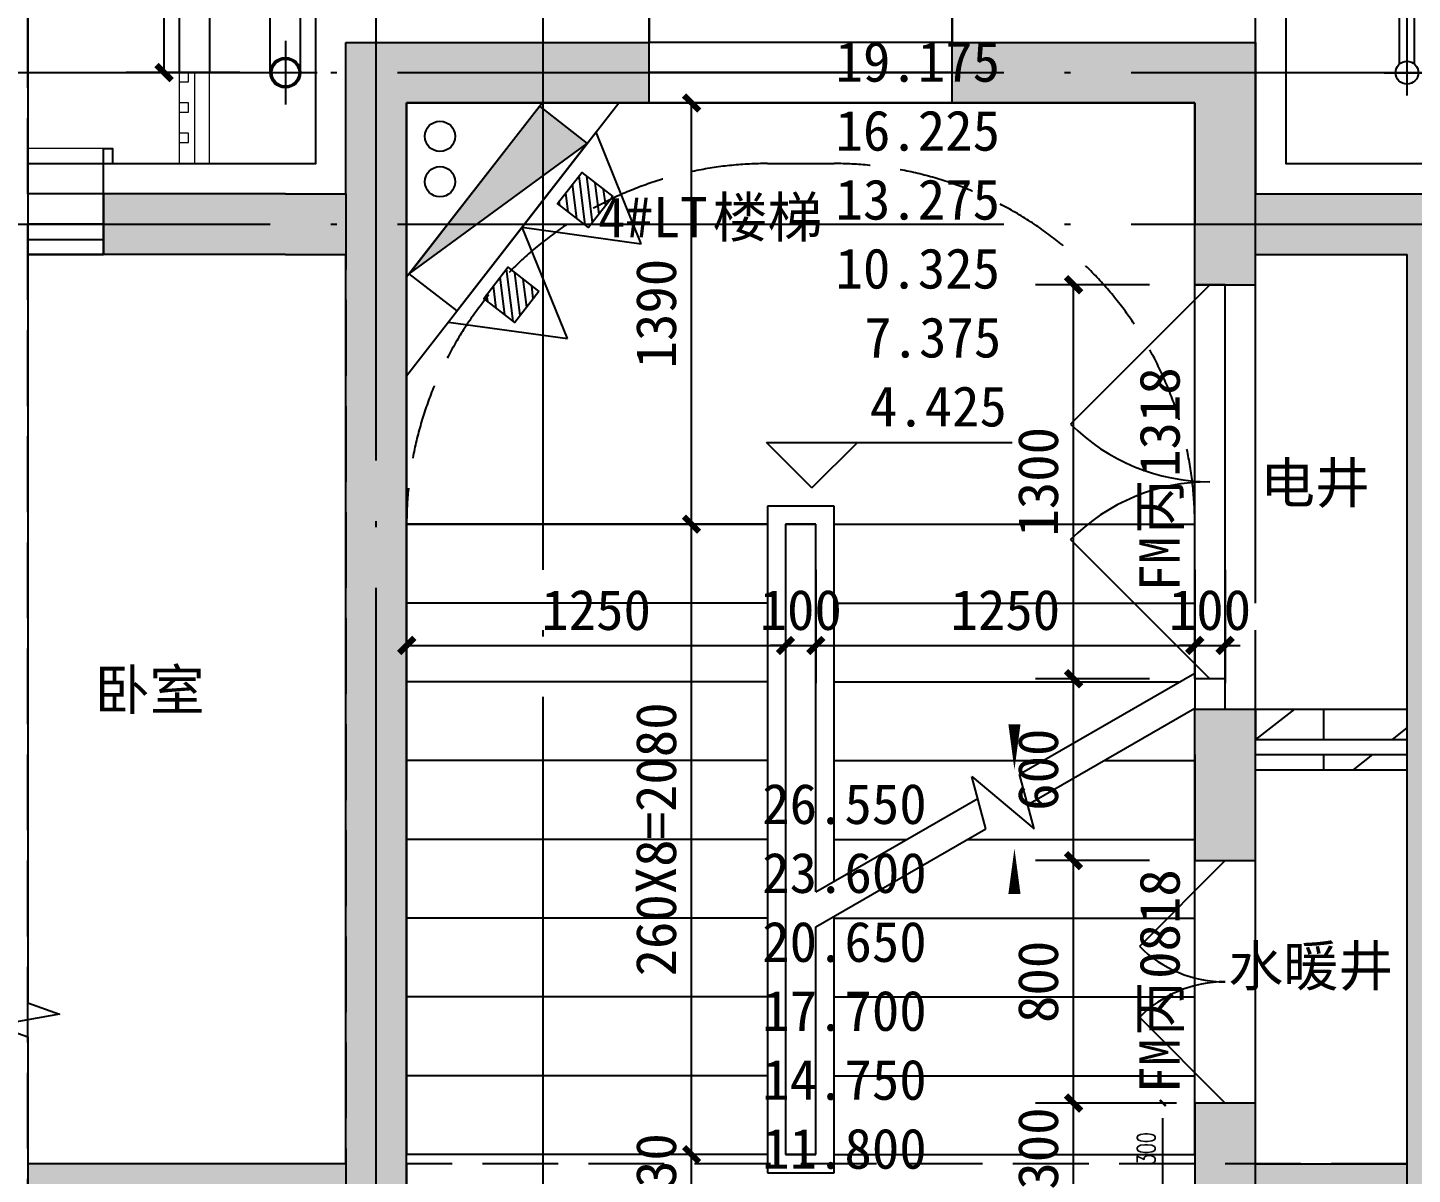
# Model space of a CAD drawing. Extents: x -10817 to 167545, y 26551 to 157048.
# Drawn here: x 78925 to 83492, y 50891 to 54675 of the extents above; entities that cross this region are included whole.
import ezdxf
from ezdxf.xclip import XClip

# ---------------------------------------------------------------- set-up
doc = ezdxf.new("R2010")
doc.units = 0
doc.header["$LTSCALE"] = 1000
doc.header["$MEASUREMENT"] = 0
doc.header["$XCLIPFRAME"] = 0
for name, pattern in [('125-核心筒-标准层$0$DASH', [0.35, 0.25, -0.1]), ('__DASH', [0.35, 0.25, -0.1]), ('DASH', [0.35, 0.25, -0.1]), ('DOTE', [2.42, 2, -0.2, 0.02, -0.2])]:
    doc.linetypes.add(name, pattern=pattern)
doc.layers.get('Defpoints').update_dxf_attribs({"color": 30, "linetype": 'DASH'})
for name, color, linetype in [('125-J-MC$0$A-DOOR', 51, 'Continuous'), ('125-J-MC$0$A-FLOR-HRAL', 71, 'Continuous'), ('125-J-MC$0$A-WALL-CONC', 9, 'Continuous'), ('125-J-MC$0$A-WALL-INSL', 241, 'Continuous'), ('125-墙体$0$125-墙体$0$A-COLU-CONC-HATC', 204, 'Continuous'), ('125-墙体$0$125-墙体$0$A-WALL-CONC', 9, 'Continuous'), ('125-核心筒-标准层$0$A-COLU-CONC-HATC', 204, 'Continuous'), ('125-核心筒-标准层$0$A-DOOR', 51, 'Continuous'), ('125-核心筒-标准层$0$A-FLOR-STRS', 51, 'Continuous'), ('125-核心筒-标准层$0$A-WALL-BLOK', 131, 'Continuous'), ('125-核心筒-标准层$0$A-WALL-CONC', 9, 'Continuous'), ('125-核心筒-标准层$0$A-WALL-INSL', 241, 'Continuous'), ('125-核心筒-标准层$0$EQUIP_消防', 7, 'Continuous'), ('125-核心筒-标准层$0$P-FIRE-FH', 1, 'Continuous'), ('3#-夹层$0$A-ANNO-LEVL', 3, 'Continuous'), ('3#-夹层$0$A-ANNO-TEXT', 7, 'Continuous'), ('3#楼J层线脚$0$A-00-HX-113-wall-01Y$0$HRAL', 31, 'Continuous'), ('A-ANNO-DIMS', 3, 'Continuous'), ('A-ANNO-DOTE', 10, 'DOTE'), ('A-ANNO-SYMB', 3, 'Continuous'), ('A-ANNO-TEXT', 7, 'Continuous'), ('A-DRAN-SYMB', 243, 'Continuous'), ('A-WALL-INSL', 241, 'Continuous')]:
    doc.layers.add(name, color=color, linetype=linetype)
for name, color, linetype, lineweight in [('125-核心筒-标准层$0$A-00-15-4#-PM-TF$0$00-装饰-剖', 241, 'Continuous', 5), ('125-核心筒-标准层$0$A-00-15-4#-PM-TF$0$00-装饰-看', 46, 'Continuous', 5), ('3#楼J层线脚$0$A-00-15-4#-PM-TF$0$00-装饰-看', 46, 'Continuous', 5)]:
    doc.layers.add(name, color=color, linetype=linetype, lineweight=lineweight)
doc.styles.add('125-核心筒-标准层$0$_TCH_DIM_T3', font='SIMPLEX', dxfattribs={"width": 0.705882, "bigfont": 'GBCBIG'})
doc.styles.add('3#-夹层$0$_TCH_DIM', font='')
doc.styles.add('3#-夹层$0$Standard', font='')
doc.styles.add('_TCH_DIM_T3', font='')
doc.styles.get("Standard").update_dxf_attribs({"font": ''})
doc.styles.get('3#-夹层$0$_TCH_DIM').set_extended_font_data('SimSun')
doc.styles.get('3#-夹层$0$Standard').set_extended_font_data('SimSun')
doc.styles.get('_TCH_DIM_T3').set_extended_font_data('SimSun')
doc.styles.get('Standard').set_extended_font_data('SimSun')
doc.dimstyles.new('125-核心筒-标准层$0$_TCH_ARCH&&20', dxfattribs={"dimtxt": 59.5, "dimasz": 20, "dimexe": 50, "dimexo": 60, "dimgap": 25.25, "dimtad": 1, "dimdec": 0, "dimzin": 0, "dimdsep": 46, "dimtxsty": '125-核心筒-标准层$0$_TCH_DIM_T3', "dimblk": '125-核心筒-标准层$0$_ArchTick', "dimcen": 0.09, "dimclrt": 7, "dimazin": 2, "dimtfac": 1, "dimtdec": 0, "dimtix": 1, "dimtmove": 2, "dimatfit": 3, "dimfxl": 50, "dimtolj": 1, "dimtzin": 0, "dimarcsym": 0})
doc.dimstyles.new('_TCH_ARCH&&50', dxfattribs={"dimtxt": 132.911392, "dimasz": 50, "dimexe": 125, "dimexo": 150, "dimgap": 50, "dimtad": 1, "dimdec": 0, "dimzin": 0, "dimdsep": 46, "dimtxsty": '_TCH_DIM_T3', "dimblk": 'ARCHTICK', "dimcen": 0.09, "dimclrt": 7, "dimazin": 2, "dimtfac": 1, "dimtdec": 0, "dimtix": 1, "dimtmove": 2, "dimatfit": 3, "dimfxl": 50, "dimtolj": 1, "dimtzin": 0, "dimarcsym": 0})
pattern_1 = [(0, (0, 0), (0, 350), []), (37.875, (400, 0), (-169.615, 218.077), []), (90, (400, 0), (-450, 3e-14), [])]

# ---------------------------------------------------------------- blocks, each defined once
blk = doc.blocks.new('125-J-MC$0$$TCHSYS$WIN2D')
for p, q in [((-0.5, 0.5), (0.5, 0.5)), ((-0.5, 0.5), (-0.5, -0.5)), ((0.5, 0.5), (0.5, -0.5)), ((0.5, 0.1667), (-0.5, 0.1667)), ((0.5, -0.1667), (-0.5, -0.1667)), ((-0.5, -0.5), (0.5, -0.5))]:
    blk.add_line(p, q)
blk = doc.blocks.new('125-J-MC')
at = {"layer": '125-J-MC$0$A-FLOR-HRAL'}
blk.add_lwpolyline([(6300, -50), (7800, -50), (7800, -100), (6300, -100)], close=True, dxfattribs=at)
at = {"layer": '125-J-MC$0$A-WALL-CONC'}
blk.add_line((7800, 100), (7800, -100), dxfattribs=at)
at = {"layer": '125-J-MC$0$A-WALL-INSL'}
blk.add_lwpolyline([(7800, 100), (7800, 200), (8050, 200)], dxfattribs=at)
at = {"layer": '125-J-MC$0$A-DOOR', "xscale": -1500.000000000437, "yscale": 300, "zscale": 300, "rotation": 180}
blk.add_blockref('125-J-MC$0$$TCHSYS$WIN2D', (7050, 50), dxfattribs=at)
blk = doc.blocks.new('125-墙体')
at = {"layer": '125-墙体$0$125-墙体$0$A-COLU-CONC-HATC'}
for points in [[(8400, -100), (8400, 100), (7800, 100), (7800, -100)], [(8600, -3100), (6950, -3100), (6950, -3300), (8600, -3300)]]:
    blk.add_hatch(color=256, dxfattribs=at).paths.add_polyline_path(points)
at = {"layer": '125-墙体$0$125-墙体$0$A-WALL-CONC'}
for p, q in [((8400, 100), (7800, 100)), ((8400, -100), (7800, -100)), ((8600, -3100), (6950, -3100))]:
    blk.add_line(p, q, dxfattribs=at)
at = {"layer": 'Defpoints'}
blk.add_lwpolyline([(8600, 100), (8600, -3300), (7850, -3300), (7850, -4700), (9150, -4700), (9150, -7200), (10350, -7200), (10350, -11200)], dxfattribs=at)
blk = doc.blocks.new('125-核心筒-标准层$0$2-4#标准层核心筒$0$$TwtSys$00000434')
for p, q in [((-0.5, 0.5), (-0.5, -0.5)), ((-0.5, -0.5), (0.5, 0.5)), ((0.5, 0.5), (-0.5, 0.5)), ((0.5, -0.5), (0.5, 0.5)), ((-0.5, -0.5), (0.5, -0.5))]:
    blk.add_line(p, q)
blk.add_solid([(0.5, -0.5), (0.5, 0.5), (-0.5, -0.5)])
blk = doc.blocks.new('125-核心筒-标准层$0$$DorLib2D$00000116')
at = {"color": 0}
for p, q in [((-0.5, 0), (-0.1464, 0.3536)), ((0.5, 0), (0.1464, 0.3536))]:
    blk.add_line(p, q, dxfattribs=at)
for centre, start, end in [((-0.5, 0), 0, 45), ((0.5, 0), 135, 180)]:
    blk.add_arc(centre, 0.5, start, end, dxfattribs=at)
blk = doc.blocks.new('125-核心筒-标准层$0$$TCHSYS$WIN2D')
for p, q in [((-0.5, 0.5), (0.5, 0.5)), ((-0.5, 0.5), (-0.5, -0.5)), ((0.5, 0.5), (0.5, -0.5)), ((0.5, 0.1667), (-0.5, 0.1667)), ((0.5, -0.1667), (-0.5, -0.1667)), ((-0.5, -0.5), (0.5, -0.5))]:
    blk.add_line(p, q)
blk = doc.blocks.new('125-核心筒-标准层$0$$ATTACHMENT$00000214')
h = blk.add_hatch()
h.set_pattern_fill('ANSI31', color=256, scale=200, style=0)
h.set_pattern_definition([(45, (-38543.802, -6842.639), (-17.67767, 17.67767), [])])
h.paths.add_polyline_path([(-64.9, 1.9), (64.9, 1.9), (64.9, -127.9), (-64.9, -127.9)])
for points in [[(0, 171.8), (-198.4, -171.8), (198.4, -171.8)], [(-64.9, 1.9), (64.9, 1.9), (64.9, -127.9), (-64.9, -127.9)]]:
    blk.add_lwpolyline(points, close=True)
blk = doc.blocks.new('125-核心筒-标准层$0$_ArchTick')
at = {"color": 0, "linetype": 'ByBlock', "const_width": 0.4}
blk.add_lwpolyline([(-0.5, -0.5), (0.5, 0.5)], dxfattribs=at)
blk = doc.blocks.new('*D1985')
at = {"layer": 'Defpoints', "color": 0, "lineweight": -2, "transparency": 16777216}
for p, q in [((890, 4200), (794.6, 4200)), ((844.6, 3900), (844.6, 4200)), ((890, 3900), (794.6, 3900))]:
    blk.add_line(p, q, dxfattribs=at)
at = {"layer": 'Defpoints', "color": 0, "transparency": 16777216}
for p in [(844.6, 4200), (950, 4200), (950, 3900)]:
    blk.add_point(p, dxfattribs=at)
at = {"layer": 'Defpoints', "color": 0, "lineweight": -2, "transparency": 16777216, "xscale": 20, "yscale": 20, "zscale": 20}
for p, rotation in [((844.6, 4200), 90), ((844.6, 3900), 270)]:
    blk.add_blockref('125-核心筒-标准层$0$_ArchTick', p, dxfattribs=dict(at, rotation=rotation))
at = {"layer": 'Defpoints', "color": 7, "transparency": 16777216, "insert": (789.6, 4050), "char_height": 59.5, "attachment_point": 5, "rotation": 90, "style": '125-核心筒-标准层$0$_TCH_DIM_T3'}
blk.add_mtext('\\A1;300', dxfattribs=at)
blk = doc.blocks.new('3#楼J层线脚')
at = {"layer": '3#楼J层线脚$0$A-00-15-4#-PM-TF$0$00-装饰-看', "color": 251}
blk.add_lwpolyline([(-2650, 7350), (-4150, 7350)], dxfattribs=at)
at = {"layer": '3#楼J层线脚$0$A-00-HX-113-wall-01Y$0$HRAL'}
blk.add_lwpolyline([(-2650, 7300), (-2650, 7350), (-2620, 7350), (-2620, 7300)], dxfattribs=at)
blk = doc.blocks.new('VGTRBGF')
at = {"layer": 'A-DRAN-SYMB', "linetype": 'DASH', "ltscale": 0.1}
for p, q in [((0, 100), (0, -100)), ((-100, 0), (100, 0))]:
    blk.add_line(p, q, dxfattribs=at)
for radius in [50, 45]:
    blk.add_circle((0, 0), radius, dxfattribs=at)
blk = doc.blocks.new('HYTHBGYT')
at = {"layer": 'A-WALL-INSL', "color": 2, "linetype": '__DASH'}
for points in [[(-50, 0), (-50, 650)], [(50, 0), (50, 650)]]:
    blk.add_lwpolyline(points, dxfattribs=at)
blk.add_blockref('VGTRBGF', (0, 650))
blk = doc.blocks.new('雨水管')
at = {"layer": 'A-DRAN-SYMB'}
for p, q in [((100, 105), (100, -105)), ((-5, 0), (205, 0))]:
    blk.add_line(p, q, dxfattribs=at)
for radius in [50, 45]:
    blk.add_circle((100, 0), radius, dxfattribs=at)
blk = doc.blocks.new('A$C105E6BD3')
at = {"layer": 'A-DRAN-SYMB'}
h = blk.add_hatch(dxfattribs=at)
h.set_pattern_fill('ANSI31', color=5, scale=5, angle=360, style=0)
h.set_pattern_definition([(45, (3432.766, -27402.858), (-5.61266, 5.61266), [])])
edge = h.paths.add_edge_path()
edge.add_arc((0, 1050), 25, 0, 360)
at = {"layer": 'A-DRAN-SYMB', "color": 5}
for p, q in [((0, 1125), (0, 37.5)), ((-75, 1050), (75, 1050)), ((0, 75), (0, -75)), ((-75, 0), (75, 0))]:
    blk.add_line(p, q, dxfattribs=at)
at = {"layer": 'A-DRAN-SYMB', "color": 5, "linetype": 'DASH'}
for p, q in [((-25, 28), (-25, 1050)), ((25, 28), (25, 1050))]:
    blk.add_line(p, q, dxfattribs=at)
at = {"layer": 'A-DRAN-SYMB', "color": 5}
for centre, radius in [((0, 1050), 25), ((0, 0), 37.5)]:
    blk.add_circle(centre, radius, dxfattribs=at)
blk = doc.blocks.new('A$C03167BA1')
for name, p in [('A$C105E6BD3', (1649.8, 7599.9)), ('HYTHBGYT', (-2050, 7600)), ('雨水管', (-2150, 7600)), ('雨水管', (1849.8, 7599.9))]:
    blk.add_blockref(name, p)
blk = doc.blocks.new('_ArchTick')
at = {"color": 0, "linetype": 'ByBlock', "const_width": 0.4}
blk.add_lwpolyline([(-0.5, -0.5), (0.5, 0.5)], dxfattribs=at)
blk = doc.blocks.new('*D508')
at = {"layer": 'A-ANNO-DIMS', "color": 0, "lineweight": -2, "transparency": 16777216}
for p, q in [((79625, 55176.3), (79250, 55176.3)), ((79375, 54526.3), (79375, 55176.3)), ((79625, 54526.3), (79250, 54526.3))]:
    blk.add_line(p, q, dxfattribs=at)
at = {"layer": 'Defpoints', "color": 0, "transparency": 16777216}
for p in [(79375, 55176.3), (79775, 55176.3), (79775, 54526.3)]:
    blk.add_point(p, dxfattribs=at)
at = {"layer": 'A-ANNO-DIMS', "color": 0, "lineweight": -2, "transparency": 16777216, "xscale": 50, "yscale": 50, "zscale": 50}
for p, rotation in [((79375, 55176.3), 90), ((79375, 54526.3), 270)]:
    blk.add_blockref('_ArchTick', p, dxfattribs=dict(at, rotation=rotation))
at = {"layer": 'A-ANNO-DIMS', "color": 7, "transparency": 16777216, "insert": (79258.6, 54851.3), "char_height": 132.91, "attachment_point": 5, "rotation": 90, "style": '_TCH_DIM_T3'}
blk.add_mtext('\\A1;650', dxfattribs=at)
blk = doc.blocks.new('*D719')
at = {"layer": 'A-ANNO-DIMS', "color": 0, "lineweight": -2, "transparency": 16777216}
for p, q in [((80175, 52886.3), (80175, 52511.3)), ((81425, 52886.3), (81425, 52511.3)), ((80175, 52636.3), (81425, 52636.3))]:
    blk.add_line(p, q, dxfattribs=at)
at = {"layer": 'Defpoints', "color": 0, "transparency": 16777216}
for p in [(80175, 53036.3), (81425, 53036.3), (81425, 52636.3)]:
    blk.add_point(p, dxfattribs=at)
at = {"layer": 'A-ANNO-DIMS', "color": 0, "lineweight": -2, "transparency": 16777216, "xscale": 50, "yscale": 50, "zscale": 50, "rotation": 180}
blk.add_blockref('_ArchTick', (80175, 52636.3), dxfattribs=at)
at = {"layer": 'A-ANNO-DIMS', "color": 0, "lineweight": -2, "transparency": 16777216, "xscale": 50, "yscale": 50, "zscale": 50}
blk.add_blockref('_ArchTick', (81425, 52636.3), dxfattribs=at)
at = {"layer": 'A-ANNO-DIMS', "color": 7, "transparency": 16777216, "insert": (80800, 52752.7), "char_height": 132.91, "attachment_point": 5, "style": '_TCH_DIM_T3'}
blk.add_mtext('\\A1;1250', dxfattribs=at)
blk = doc.blocks.new('*D720')
at = {"layer": 'A-ANNO-DIMS', "color": 0, "lineweight": -2, "transparency": 16777216}
for p, q in [((81425, 52886.3), (81425, 52511.3)), ((81525, 52886.3), (81525, 52511.3)), ((81425, 52636.3), (81375, 52636.3)), ((81425, 52636.3), (81525, 52636.3)), ((81525, 52636.3), (81575, 52636.3))]:
    blk.add_line(p, q, dxfattribs=at)
at = {"layer": 'Defpoints', "color": 0, "transparency": 16777216}
for p in [(81425, 53036.3), (81525, 53036.3), (81525, 52636.3)]:
    blk.add_point(p, dxfattribs=at)
at = {"layer": 'A-ANNO-DIMS', "color": 0, "lineweight": -2, "transparency": 16777216, "xscale": 50, "yscale": 50, "zscale": 50}
blk.add_blockref('_ArchTick', (81425, 52636.3), dxfattribs=at)
at = {"layer": 'A-ANNO-DIMS', "color": 0, "lineweight": -2, "transparency": 16777216, "xscale": 50, "yscale": 50, "zscale": 50, "rotation": 180}
blk.add_blockref('_ArchTick', (81525, 52636.3), dxfattribs=at)
at = {"layer": 'A-ANNO-DIMS', "color": 7, "transparency": 16777216, "insert": (81475, 52752.7), "char_height": 132.91, "attachment_point": 5, "style": '_TCH_DIM_T3'}
blk.add_mtext('\\A1;100', dxfattribs=at)
blk = doc.blocks.new('*D721')
at = {"layer": 'A-ANNO-DIMS', "color": 0, "lineweight": -2, "transparency": 16777216}
for p, q in [((81525, 52886.3), (81525, 52511.3)), ((82775, 52886.3), (82775, 52511.3)), ((81525, 52636.3), (82775, 52636.3))]:
    blk.add_line(p, q, dxfattribs=at)
at = {"layer": 'Defpoints', "color": 0, "transparency": 16777216}
for p in [(81525, 53036.3), (82775, 53036.3), (82775, 52636.3)]:
    blk.add_point(p, dxfattribs=at)
at = {"layer": 'A-ANNO-DIMS', "color": 0, "lineweight": -2, "transparency": 16777216, "xscale": 50, "yscale": 50, "zscale": 50, "rotation": 180}
blk.add_blockref('_ArchTick', (81525, 52636.3), dxfattribs=at)
at = {"layer": 'A-ANNO-DIMS', "color": 0, "lineweight": -2, "transparency": 16777216, "xscale": 50, "yscale": 50, "zscale": 50}
blk.add_blockref('_ArchTick', (82775, 52636.3), dxfattribs=at)
at = {"layer": 'A-ANNO-DIMS', "color": 7, "transparency": 16777216, "insert": (82150, 52752.7), "char_height": 132.91, "attachment_point": 5, "style": '_TCH_DIM_T3'}
blk.add_mtext('\\A1;1250', dxfattribs=at)
blk = doc.blocks.new('*D722')
at = {"layer": 'A-ANNO-DIMS', "color": 0, "lineweight": -2, "transparency": 16777216}
for p, q in [((82775, 52886.3), (82775, 52511.3)), ((82875, 52886.3), (82875, 52511.3)), ((82775, 52636.3), (82725, 52636.3)), ((82775, 52636.3), (82875, 52636.3)), ((82875, 52636.3), (82925, 52636.3))]:
    blk.add_line(p, q, dxfattribs=at)
at = {"layer": 'Defpoints', "color": 0, "transparency": 16777216}
for p in [(82775, 53036.3), (82875, 53036.3), (82875, 52636.3)]:
    blk.add_point(p, dxfattribs=at)
at = {"layer": 'A-ANNO-DIMS', "color": 0, "lineweight": -2, "transparency": 16777216, "xscale": 50, "yscale": 50, "zscale": 50}
blk.add_blockref('_ArchTick', (82775, 52636.3), dxfattribs=at)
at = {"layer": 'A-ANNO-DIMS', "color": 0, "lineweight": -2, "transparency": 16777216, "xscale": 50, "yscale": 50, "zscale": 50, "rotation": 180}
blk.add_blockref('_ArchTick', (82875, 52636.3), dxfattribs=at)
at = {"layer": 'A-ANNO-DIMS', "color": 7, "transparency": 16777216, "insert": (82825, 52752.7), "char_height": 132.91, "attachment_point": 5, "style": '_TCH_DIM_T3'}
blk.add_mtext('\\A1;100', dxfattribs=at)
blk = doc.blocks.new('*D735')
at = {"layer": 'A-ANNO-DIMS', "color": 0, "lineweight": -2, "transparency": 16777216}
for p, q in [((81115, 50956.3), (81115, 51006.3)), ((81365, 50956.3), (80990, 50956.3)), ((81115, 50826.3), (81115, 50956.3)), ((81365, 50826.3), (80990, 50826.3)), ((81115, 50826.3), (81115, 50776.3))]:
    blk.add_line(p, q, dxfattribs=at)
at = {"layer": 'Defpoints', "color": 0, "transparency": 16777216}
for p in [(81115, 50956.3), (81515, 50956.3), (81515, 50826.3)]:
    blk.add_point(p, dxfattribs=at)
at = {"layer": 'A-ANNO-DIMS', "color": 0, "lineweight": -2, "transparency": 16777216, "xscale": 50, "yscale": 50, "zscale": 50}
for p, rotation in [((81115, 50956.3), 270), ((81115, 50826.3), 90)]:
    blk.add_blockref('_ArchTick', p, dxfattribs=dict(at, rotation=rotation))
at = {"layer": 'A-ANNO-DIMS', "color": 7, "transparency": 16777216, "insert": (80998.5, 50891.3), "char_height": 132.91, "attachment_point": 5, "rotation": 90, "style": '_TCH_DIM_T3'}
blk.add_mtext('\\A1;130', dxfattribs=at)
blk = doc.blocks.new('*D736')
at = {"layer": 'A-ANNO-DIMS', "color": 0, "lineweight": -2, "transparency": 16777216}
for p, q in [((81365, 53036.3), (80990, 53036.3)), ((81115, 50956.3), (81115, 53036.3)), ((81365, 50956.3), (80990, 50956.3))]:
    blk.add_line(p, q, dxfattribs=at)
at = {"layer": 'Defpoints', "color": 0, "transparency": 16777216}
for p in [(81115, 53036.3), (81515, 53036.3), (81515, 50956.3)]:
    blk.add_point(p, dxfattribs=at)
at = {"layer": 'A-ANNO-DIMS', "color": 0, "lineweight": -2, "transparency": 16777216, "xscale": 50, "yscale": 50, "zscale": 50}
for p, rotation in [((81115, 53036.3), 90), ((81115, 50956.3), 270)]:
    blk.add_blockref('_ArchTick', p, dxfattribs=dict(at, rotation=rotation))
at = {"layer": 'A-ANNO-DIMS', "color": 7, "transparency": 16777216, "insert": (80998.5, 51996.3), "char_height": 132.911, "attachment_point": 5, "rotation": 90, "style": '_TCH_DIM_T3'}
blk.add_mtext('\\A1;260X8=2080', dxfattribs=at)
blk = doc.blocks.new('*D737')
at = {"layer": 'A-ANNO-DIMS', "color": 0, "lineweight": -2, "transparency": 16777216}
for p, q in [((81365, 54426.3), (80990, 54426.3)), ((81115, 53036.3), (81115, 54426.3)), ((81365, 53036.3), (80990, 53036.3))]:
    blk.add_line(p, q, dxfattribs=at)
at = {"layer": 'Defpoints', "color": 0, "transparency": 16777216}
for p in [(81115, 54426.3), (81515, 54426.3), (81515, 53036.3)]:
    blk.add_point(p, dxfattribs=at)
at = {"layer": 'A-ANNO-DIMS', "color": 0, "lineweight": -2, "transparency": 16777216, "xscale": 50, "yscale": 50, "zscale": 50}
for p, rotation in [((81115, 54426.3), 90), ((81115, 53036.3), 270)]:
    blk.add_blockref('_ArchTick', p, dxfattribs=dict(at, rotation=rotation))
at = {"layer": 'A-ANNO-DIMS', "color": 7, "transparency": 16777216, "insert": (80998.5, 53731.3), "char_height": 132.91, "attachment_point": 5, "rotation": 90, "style": '_TCH_DIM_T3'}
blk.add_mtext('\\A1;1390', dxfattribs=at)
blk = doc.blocks.new('*D923')
at = {"layer": 'A-ANNO-DIMS', "color": 0, "lineweight": -2, "transparency": 16777216}
for p, q in [((82625, 53826.3), (82250, 53826.3)), ((82375, 52526.3), (82375, 53826.3)), ((82625, 52526.3), (82250, 52526.3))]:
    blk.add_line(p, q, dxfattribs=at)
at = {"layer": 'Defpoints', "color": 0, "transparency": 16777216}
for p in [(82375, 53826.3), (82775, 53826.3), (82775, 52526.3)]:
    blk.add_point(p, dxfattribs=at)
at = {"layer": 'A-ANNO-DIMS', "color": 0, "lineweight": -2, "transparency": 16777216, "xscale": 50, "yscale": 50, "zscale": 50}
for p, rotation in [((82375, 53826.3), 90), ((82375, 52526.3), 270)]:
    blk.add_blockref('_ArchTick', p, dxfattribs=dict(at, rotation=rotation))
at = {"layer": 'A-ANNO-DIMS', "color": 7, "transparency": 16777216, "insert": (82258.5, 53176.3), "char_height": 132.91, "attachment_point": 5, "rotation": 90, "style": '_TCH_DIM_T3'}
blk.add_mtext('\\A1;1300', dxfattribs=at)
blk = doc.blocks.new('*D924')
at = {"layer": 'A-ANNO-DIMS', "color": 0, "lineweight": -2, "transparency": 16777216}
for p, q in [((82625, 52526.3), (82250, 52526.3)), ((82375, 51926.3), (82375, 52526.3)), ((82625, 51926.3), (82250, 51926.3))]:
    blk.add_line(p, q, dxfattribs=at)
at = {"layer": 'Defpoints', "color": 0, "transparency": 16777216}
for p in [(82375, 52526.3), (82775, 52526.3), (82775, 51926.3)]:
    blk.add_point(p, dxfattribs=at)
at = {"layer": 'A-ANNO-DIMS', "color": 0, "lineweight": -2, "transparency": 16777216, "xscale": 50, "yscale": 50, "zscale": 50}
for p, rotation in [((82375, 52526.3), 90), ((82375, 51926.3), 270)]:
    blk.add_blockref('_ArchTick', p, dxfattribs=dict(at, rotation=rotation))
at = {"layer": 'A-ANNO-DIMS', "color": 7, "transparency": 16777216, "insert": (82258.5, 52226.3), "char_height": 132.91, "attachment_point": 5, "rotation": 90, "style": '_TCH_DIM_T3'}
blk.add_mtext('\\A1;600', dxfattribs=at)
blk = doc.blocks.new('*D925')
at = {"layer": 'A-ANNO-DIMS', "color": 0, "lineweight": -2, "transparency": 16777216}
for p, q in [((82625, 51926.3), (82250, 51926.3)), ((82375, 51126.3), (82375, 51926.3)), ((82625, 51126.3), (82250, 51126.3))]:
    blk.add_line(p, q, dxfattribs=at)
at = {"layer": 'Defpoints', "color": 0, "transparency": 16777216}
for p in [(82375, 51926.3), (82775, 51926.3), (82775, 51126.3)]:
    blk.add_point(p, dxfattribs=at)
at = {"layer": 'A-ANNO-DIMS', "color": 0, "lineweight": -2, "transparency": 16777216, "xscale": 50, "yscale": 50, "zscale": 50}
for p, rotation in [((82375, 51926.3), 90), ((82375, 51126.3), 270)]:
    blk.add_blockref('_ArchTick', p, dxfattribs=dict(at, rotation=rotation))
at = {"layer": 'A-ANNO-DIMS', "color": 7, "transparency": 16777216, "insert": (82258.5, 51526.3), "char_height": 132.91, "attachment_point": 5, "rotation": 90, "style": '_TCH_DIM_T3'}
blk.add_mtext('\\A1;800', dxfattribs=at)
blk = doc.blocks.new('*D926')
at = {"layer": 'A-ANNO-DIMS', "color": 0, "lineweight": -2, "transparency": 16777216}
for p, q in [((82375, 51126.3), (82375, 51176.3)), ((82625, 51126.3), (82250, 51126.3)), ((82375, 50826.3), (82375, 51126.3)), ((82625, 50826.3), (82250, 50826.3)), ((82375, 50826.3), (82375, 50776.3))]:
    blk.add_line(p, q, dxfattribs=at)
at = {"layer": 'Defpoints', "color": 0, "transparency": 16777216}
for p in [(82375, 51126.3), (82775, 51126.3), (82775, 50826.3)]:
    blk.add_point(p, dxfattribs=at)
at = {"layer": 'A-ANNO-DIMS', "color": 0, "lineweight": -2, "transparency": 16777216, "xscale": 50, "yscale": 50, "zscale": 50}
for p, rotation in [((82375, 51126.3), 270), ((82375, 50826.3), 90)]:
    blk.add_blockref('_ArchTick', p, dxfattribs=dict(at, rotation=rotation))
at = {"layer": 'A-ANNO-DIMS', "color": 7, "transparency": 16777216, "insert": (82258.5, 50976.3), "char_height": 132.91, "attachment_point": 5, "rotation": 90, "style": '_TCH_DIM_T3'}
blk.add_mtext('\\A1;300', dxfattribs=at)
blk = doc.blocks.new('125-核心筒-标准层')
at = {"layer": '125-核心筒-标准层$0$A-COLU-CONC-HATC'}
for points in [[(-1850, 7700), (-1650, 7500), (-998.9, 7500), (-998.9, 7700)], [(-1783.3, 7100), (-1650, 7100), (-1650, 7500), (-1850, 7700), (-1850, 7200)], [(-998.9, 7700), (-998.9, 7500), (-850, 7500), (-850, 7700)], [(150, 7700), (150, 7500), (950, 7500), (1150, 7700)], [(1150, 7700), (950, 7500), (950, 7100), (1083.3, 7100), (1150, 7200)], [(-2050, 7200), (-2050, 7000), (-1850, 7000), (-1783.3, 7100), (-1850, 7200)], [(1083.3, 7100), (1150, 7000), (1650, 7000), (1749.8, 7100), (1750, 7200), (1150, 7200)], [(-1850, 6634.3), (-1650, 6634.3), (-1650, 7100), (-1783.3, 7100), (-1850, 7000)], [(1150, 6900), (1150, 7000), (1083.3, 7100), (950, 7100), (950, 6900)], [(1650, 5500), (1850, 5500), (1850, 7000), (1749.8, 7100), (1650, 7000)], [(-1850, 4000), (-1650, 3800), (-1650, 6634.3), (-1850, 6634.3)], [(950, 5350), (1150, 5350), (1150, 5500), (950, 5500)], [(1650, 5350), (1850, 5350), (1850, 5500), (1650, 5500)], [(950, 5350), (950, 5000), (1150, 5000), (1150, 5350)], [(1750, 3933.3), (1850, 4000), (1850, 5350), (1650, 5350), (1650, 4000)], [(1150, 4000), (1150, 4200), (950, 4200), (950, 3800)], [(-1850, 4000), (-1850, 3800), (-1650, 3800)], [(1150, 4000), (950, 3800), (1750, 3800), (1750, 3933.3), (1650, 4000)]]:
    blk.add_hatch(color=256, dxfattribs=at).paths.add_polyline_path(points)
h = blk.add_hatch(dxfattribs=at)
h.set_pattern_fill('空心砖', color=256, scale=100, style=0)
h.set_pattern_definition(pattern_1)
h.paths.add_polyline_path([(1150, 5400), (1650, 5400), (1650, 5500), (1150, 5500)])
h = blk.add_hatch(dxfattribs=at)
h.set_pattern_fill('空心砖', color=256, scale=100, style=0)
h.set_pattern_definition(pattern_1)
h.paths.add_polyline_path([(1150, 5350), (1150, 5300), (1650, 5300), (1650, 5350)])
for centre in [(-1540, 7390), (-1540, 7240)]:
    blk.add_circle(centre, 50)
at = {"layer": '125-核心筒-标准层$0$A-00-15-4#-PM-TF$0$00-装饰-剖'}
for points in [[(-2370, 7570), (-2370, 7600), (-2400, 7600), (-2400, 7570)], [(-2370, 7470), (-2370, 7500), (-2400, 7500), (-2400, 7470)], [(-2370, 7370), (-2370, 7400), (-2400, 7400), (-2400, 7370)]]:
    blk.add_lwpolyline(points, close=True, dxfattribs=at)
at = {"layer": '125-核心筒-标准层$0$A-00-15-4#-PM-TF$0$00-装饰-看', "color": 251}
for points in [[(-2300, 7300), (-2300, 8750), (2200, 8749.3), (2200, 7300)], [(-2400, 7600), (-2400, 7300)], [(-2350, 7600), (-2350, 7300)]]:
    blk.add_lwpolyline(points, dxfattribs=at)
at = {"layer": '125-核心筒-标准层$0$A-DOOR'}
for p, q in [((950, 5600), (950, 6900)), ((1050, 5600), (1050, 6900)), ((950, 4200), (950, 5000)), ((1150, 4200), (1150, 5000))]:
    blk.add_line(p, q, dxfattribs=at)
at = {"layer": '125-核心筒-标准层$0$A-FLOR-STRS'}
for p, q in [((950, 7500), (-1650, 7500)), ((-1650, 7500), (-1650, 6110)), ((950, 6110), (950, 7500)), ((-240, 6170), (-460, 6170)), ((-460, 6170), (-460, 3970)), ((-240, 4931.5), (-240, 6170)), ((-1650, 6110), (-1650, 4030)), ((-460, 6110), (-1650, 6110)), ((-1650, 6110), (-460, 6110)), ((-400, 6110), (-400, 4030)), ((-300, 6110), (-400, 6110)), ((-400, 6110), (-400, 4030)), ((-400, 6110), (-300, 6110)), ((-300, 4896.9), (-300, 6110)), ((-300, 4896.9), (-300, 6110)), ((-240, 6110), (950, 6110)), ((-240, 6110), (950, 6110)), ((950, 5618.6), (950, 6110)), ((-460, 5850), (-1650, 5850)), ((-240, 5850), (950, 5850)), ((372.1, 5284.9), (950, 5618.6)), ((-460, 5590), (-1650, 5590)), ((-240, 5590), (900.5, 5590)), ((398.9, 5184.9), (950, 5503.1)), ((950, 4030), (950, 5503.1)), ((-460, 5330), (-1650, 5330)), ((-240, 5330), (450.2, 5330)), ((650.2, 5330), (950, 5330)), ((260.6, 5105.1), (214.4, 5277.4)), ((214.4, 5277.4), (420.5, 5104.5)), ((420.5, 5104.5), (372.1, 5284.9)), ((-300, 4896.9), (233.8, 5205.1)), ((-460, 5070), (-1650, 5070)), ((-300, 4781.4), (260.6, 5105.1)), ((-240, 5070), (-0.2, 5070)), ((199.8, 5070), (950, 5070)), ((-460, 4810), (-1650, 4810)), ((-240, 3970), (-240, 4816.1)), ((-240, 4810), (950, 4810)), ((-300, 4030), (-300, 4781.4)), ((-300, 4030), (-300, 4781.4)), ((-460, 4550), (-1650, 4550)), ((-240, 4550), (950, 4550)), ((-460, 4290), (-1650, 4290)), ((-240, 4290), (950, 4290)), ((-460, 4030), (-1650, 4030)), ((-400, 4030), (-300, 4030)), ((-300, 4030), (-400, 4030)), ((-240, 4030), (950, 4030)), ((-460, 3970), (-240, 3970))]:
    blk.add_line(p, q, dxfattribs=at)
at = {"layer": '125-核心筒-标准层$0$A-FLOR-STRS', "linetype": '125-核心筒-标准层$0$DASH'}
blk.add_lwpolyline([(-1650, 6110, -0.414214), (-460, 7300), (-240, 7300, -0.414214), (950, 6110)], format="xyb", dxfattribs=at)
blk.add_lwpolyline([(1150, 5500), (1150, 6900)], dxfattribs=at)
at = {"layer": '125-核心筒-标准层$0$A-WALL-BLOK'}
for p, q in [((-2400, 8850), (-2400, 7600)), ((-2300, 8750), (-2300, 7600)), ((-2300, 7600), (-2400, 7600)), ((-1650, 6925.8), (-1203.4, 7500)), ((-1650, 6600), (-950, 7500)), ((1050, 6900), (950, 6900)), ((1050, 5600), (950, 5600)), ((950, 5600), (950, 5500)), ((1050, 5500), (1050, 5600)), ((1150, 5500), (1650, 5500)), ((1150, 5500), (1150, 5400)), ((1150, 5400), (1650, 5400)), ((1150, 5350), (1650, 5350)), ((1150, 5300), (1650, 5300))]:
    blk.add_line(p, q, dxfattribs=at)
at = {"layer": '125-核心筒-标准层$0$A-WALL-CONC'}
for p, q in [((-1850, 7700), (-998.9, 7700)), ((-1850, 7200), (-1850, 7700)), ((-998.9, 7700), (-850, 7700)), ((-850, 7500), (-850, 7700)), ((150, 7700), (1150, 7700)), ((150, 7500), (150, 7700)), ((1150, 7700), (1150, 7200)), ((-1650, 7500), (-998.9, 7500)), ((-1650, 7100), (-1650, 7500)), ((-998.9, 7500), (-850, 7500)), ((150, 7500), (950, 7500)), ((950, 7500), (950, 7100)), ((-2050, 7200), (-1850, 7200)), ((1150, 7200), (1750, 7200)), ((-1650, 6634.3), (-1650, 7100)), ((950, 6900), (950, 7100)), ((-2050, 7000), (-1850, 7000)), ((-1850, 6634.3), (-1850, 7000)), ((1150, 7000), (1650, 7000)), ((1150, 6900), (1150, 7000)), ((1650, 5500), (1650, 7000)), ((950, 6900), (1150, 6900)), ((-1850, 4000), (-1850, 6634.3)), ((-1650, 3800), (-1650, 6634.3)), ((950, 5350), (950, 5500)), ((950, 5500), (1150, 5500)), ((1150, 5350), (1150, 5500)), ((1650, 5350), (1650, 5500)), ((950, 5350), (950, 5000)), ((1150, 5000), (1150, 5350)), ((1650, 4000), (1650, 5350)), ((950, 5000), (1150, 5000)), ((1150, 4200), (950, 4200)), ((950, 4200), (950, 3800)), ((1150, 4000), (1150, 4200)), ((-1850, 4000), (-1850, 4000)), ((1150, 4000), (1650, 4000))]:
    blk.add_line(p, q, dxfattribs=at)
at = {"layer": '125-核心筒-标准层$0$A-WALL-INSL'}
for p, q in [((-850, 7800), (-850, 7700)), ((150, 7800), (150, 7700))]:
    blk.add_line(p, q, dxfattribs=at)
for points in [[(-2400, 7300), (-1950, 7300), (-1950, 7800), (-850, 7800), (-850, 7700)], [(150, 7700), (150, 7800), (1250, 7800), (1250, 7300), (1850, 7300)]]:
    blk.add_lwpolyline(points, dxfattribs=at)
at = {"layer": 'Defpoints'}
blk.add_lwpolyline([(-1650, 3800), (1650, 3800), (1650, 4000), (-1650, 4000)], close=True, dxfattribs=at)
at = {"layer": '125-核心筒-标准层$0$A-DOOR', "xscale": 1000, "yscale": -300, "zscale": 300}
blk.add_blockref('125-核心筒-标准层$0$$TCHSYS$WIN2D', (-350, 7650), dxfattribs=at)
at = {"layer": '125-核心筒-标准层$0$A-DOOR', "rotation": 90}
for p, xscale, yscale, zscale in [((1000, 6250), 1300, 1300, 100), ((1050, 4600), 800, 800, 200)]:
    blk.add_blockref('125-核心筒-标准层$0$$DorLib2D$00000116', p, dxfattribs=dict(at, xscale=xscale, yscale=yscale, zscale=zscale))
at = {"layer": '125-核心筒-标准层$0$EQUIP_消防', "linetype": 'ByBlock', "rotation": 232.1250163566028}
for p in [(-1011.4, 7141.2), (-1255, 6828)]:
    blk.add_blockref('125-核心筒-标准层$0$$ATTACHMENT$00000214', p, dxfattribs=at)
at = {"layer": '125-核心筒-标准层$0$P-FIRE-FH', "extrusion": (0, 0, -1), "xscale": 699.9999999999999, "yscale": 199.9999999999998, "zscale": -699.9999999999999, "rotation": 127.8749836433972}
blk.add_blockref('125-核心筒-标准层$0$2-4#标准层核心筒$0$$TwtSys$00000434', (1347.8, 7151.5), dxfattribs=at)
at = {"layer": 'Defpoints'}
dim = blk.add_aligned_dim(p1=(950, 3900), p2=(950, 4200), distance=105.4, dimstyle='125-核心筒-标准层$0$_TCH_ARCH&&20', dxfattribs=at)
dim.commit()
dim.dimension.update_dxf_attribs({"geometry": '*D1985', "text_midpoint": (789.6, 4050)})

msp = doc.modelspace()

# ---------------------------------------------------------------- linework, layer by layer
at = {"layer": '3#-夹层$0$A-ANNO-LEVL'}
for p, q in [((81511.8, 53156.4), (81361.8, 53306.4)), ((81361.8, 53306.4), (82172, 53306.4)), ((81511.8, 53156.4), (81661.8, 53306.4))]:
    msp.add_line(p, q, dxfattribs=at)
at = {"layer": 'A-ANNO-DOTE'}
for points in [[(80075, 50826.3), (80075, 57576.2)], [(80625, 45626.3), (80625, 57576.2)], [(82975, 45626.3), (82975, 57576.2)], [(77725, 54526.3), (85925, 54526.3)], [(77725, 54026.3), (85925, 54026.3)]]:
    msp.add_lwpolyline(points, dxfattribs=at)
at = {"layer": 'A-ANNO-SYMB'}
msp.add_lwpolyline([(78925, 56376.2), (78925, 51457.5), (79030, 51419.3), (78820, 51382.2), (78925, 51345), (78925, 46426.3)], dxfattribs=at)
for points in [[(80770, 50926.3, 0, 0, 0), (80770, 53406.3, 0, 0, 0), (82180, 53406.3, 0, 0, 0), (82180, 52226.3, 0, 40, 0), (82180, 52376.3, 0, 0, 0)], [(82180, 50926.3, 0, 0, 0), (82180, 51966.3, 0, 40, 0), (82180, 51816.3, 0, 0, 0)]]:
    msp.add_lwpolyline(points, format="xyseb", dxfattribs=at)
at = {"layer": 'Defpoints'}
msp.add_lwpolyline([(78925, 56376.2), (84725, 56376.2), (84725, 46426.3), (78925, 46426.3)], close=True, dxfattribs=at)

# ---------------------------------------------------------------- block references
ref = msp.add_blockref('3#楼J层线脚', (81825, 46926.3))
XClip(ref).set_block_clipping_path([(-2900, -500), (2900.0014598187, 9449.9707164793)])
ref = msp.add_blockref('125-核心筒-标准层', (81825, 46926.3))
XClip(ref).set_block_clipping_path([(-2900, -500), (2900.0014598187, 9449.9707164793)])
msp.add_blockref('A$C03167BA1', (81825, 46926.3))
ref = msp.add_blockref('125-墙体', (71375, 54026.3))
XClip(ref).set_block_clipping_path([(7550, -7600), (13350.0014598187, 2349.9707164793)])
ref = msp.add_blockref('125-J-MC', (71375, 54026.3))
XClip(ref).set_block_clipping_path([(7550, -7600), (13350.0014598187, 2349.9707164793)])

# ---------------------------------------------------------------- texts
at = {"layer": '3#-夹层$0$A-ANNO-TEXT', "color": 7, "style": '3#-夹层$0$_TCH_DIM'}
for s, p in [('19.175', (81589.9, 54496.4)), ('16.225', (81589.9, 54268.9)), ('13.275', (81589.9, 54041.4)), ('10.325', (81589.9, 53813.9)), ('7.375', (81684.4, 53586.4)), ('4.425', (81702.9, 53358.9)), ('26.550', (81348, 52047.1)), ('23.600', (81348, 51819.6)), ('20.650', (81348, 51592.1)), ('17.700', (81348, 51364.6)), ('14.750', (81348, 51137.1)), ('11.800', (81348, 50909.6))]:
    msp.add_text(s, height=132.91, dxfattribs=at).set_placement(p)
at = {"layer": '3#-夹层$0$A-ANNO-TEXT', "style": '3#-夹层$0$Standard'}
for s, p in [('楼梯', (81184.4, 53982.8)), ('4#LT', (80806.3, 53982.8)), ('卧室', (79145.9, 52423.5))]:
    msp.add_text(s, height=132.91, dxfattribs=at).set_placement(p)
at = {"layer": 'A-ANNO-TEXT', "color": 2}
for s, height, p in [('1318', 132.91, (82725, 53192.5)), ('丙', 132.9, (82725, 53003.5)), ('FM', 132.91, (82725, 52814.4)), ('0818', 132.91, (82725, 51536.2)), ('丙', 132.9, (82725, 51347.2)), ('FM', 132.91, (82725, 51158.2))]:
    msp.add_text(s, height=height, rotation=90, dxfattribs=at).set_placement(p)
at = {"layer": 'A-ANNO-TEXT'}
for s, p in [('电井', (82990, 53106.6)), ('水暖井', (82885.5, 51512.5))]:
    msp.add_text(s, height=132.91, dxfattribs=at).set_placement(p)

# ---------------------------------------------------------------- dimensions: what is measured, and where the dimension line sits
at = {"layer": 'A-ANNO-DIMS'}
for p1, p2, distance, picture, middle in [((79775, 54526.3), (79775, 55176.3), 400, '*D508', (79258.6, 54851.3)), ((81515, 53036.3), (81515, 54426.3), 400, '*D737', (80998.5, 53731.3)), ((82775, 52526.3), (82775, 53826.3), 400, '*D923', (82258.5, 53176.3)), ((80175, 53036.3), (81425, 53036.3), -400, '*D719', (80800, 52752.7)), ((81425, 53036.3), (81525, 53036.3), -400, '*D720', (81475, 52752.7)), ((81525, 53036.3), (82775, 53036.3), -400, '*D721', (82150, 52752.7)), ((82775, 53036.3), (82875, 53036.3), -400, '*D722', (82825, 52752.7)), ((82775, 51926.3), (82775, 52526.3), 400, '*D924', (82258.5, 52226.3)), ((82775, 51126.3), (82775, 51926.3), 400, '*D925', (82258.5, 51526.3)), ((82775, 50826.3), (82775, 51126.3), 400, '*D926', (82258.5, 50976.3)), ((81515, 50826.3), (81515, 50956.3), 400, '*D735', (80998.5, 50891.3))]:
    dim = msp.add_aligned_dim(p1=p1, p2=p2, distance=distance, dimstyle='_TCH_ARCH&&50', dxfattribs=at)
    dim.commit()
    dim.dimension.update_dxf_attribs({"geometry": picture, "text_midpoint": middle})
dim = msp.add_aligned_dim(p1=(81515, 50956.3), p2=(81515, 53036.3), distance=400, text='260X8=2080', dimstyle='_TCH_ARCH&&50', dxfattribs=at)
dim.commit()
dim.dimension.update_dxf_attribs({"geometry": '*D736', "text_midpoint": (80998.5, 51996.3)})

doc.saveas('drawing.dxf')
